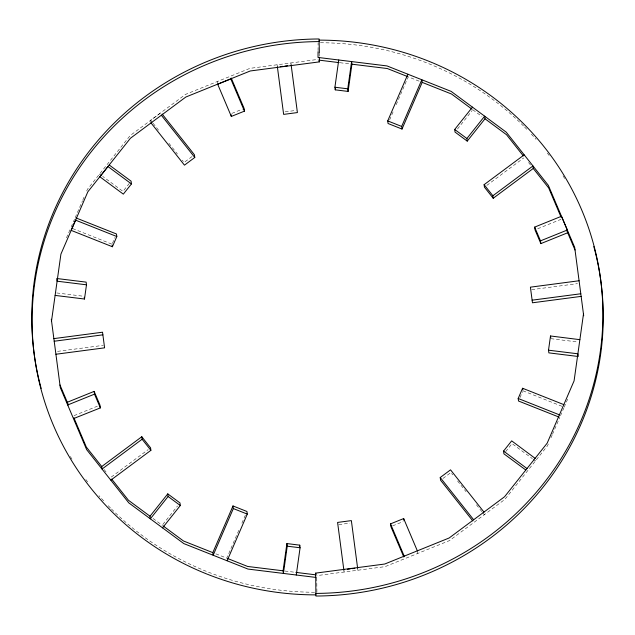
<?xml version="1.0" encoding="UTF-8"?>
<svg xmlns="http://www.w3.org/2000/svg" width="635" height="635" viewBox="0 0 635 635"><rect width="100%" height="100%" fill="white"/><g stroke="black" fill="none" stroke-linecap="round" stroke-linejoin="round"><path stroke-width="0.48" stroke-dasharray="3.17 2.38" d="M318.064 50.713L318.095 43.021M316.905 591.979L316.738 575.81M319.349 56.086L319.357 54.15M66.477 237.847L70.802 227.83M71.168 226.973L74.486 219.313M75.216 217.607L82.502 200.739M82.891 199.858L84.042 197.191M86.725 190.976L87.495 189.206L130.104 135.62L185.507 94.401L249.928 68.358L318.008 59.396M112.435 243.356L115.014 237.395M389.612 119.928L393.105 111.847M396.208 104.664L408.234 76.835L421.307 82.026M238.792 530.336L226.766 558.165L213.693 552.974M241.895 523.153L245.388 515.072M519.986 397.605L522.565 391.644M548.275 444.024L547.505 445.794L504.896 499.38L449.493 540.599L385.072 566.642L316.992 575.604M550.958 437.809L552.109 435.142M552.498 434.261L559.784 417.393M560.514 415.687L563.832 408.027M564.197 407.17L568.523 397.153M129.342 183.364L122.96 191.389L102.664 176.363M457.486 129.008L472.186 110.53M162.814 524.47L177.514 505.992M505.658 451.636L512.04 443.611L532.336 458.637M151.027 122.92L150.67 120.229L160.996 112.633M192.04 156.559L184.102 162.457L182.277 160.155M486.791 185.42L523.692 157.964M111.308 477.036L148.209 449.58M442.96 478.441L450.898 472.543L452.723 474.845M231.854 113.387L242.364 109.141M74.033 415.647L97.306 406.241M537.694 228.759L560.967 219.353M392.636 525.859L403.146 521.613M285.171 111.847L296.196 110.395M57.523 351.369L103.275 345.345M531.725 289.655L577.477 283.631M338.804 524.605L349.829 523.153M340.003 62.722L350.091 63.96M550.87 338.669L578.263 342.043M56.737 292.957L84.13 296.331M284.909 571.04L294.997 572.278M522.93 390.795L562.364 406.448M72.636 228.552L112.07 244.205M472.797 109.76L481.941 116.53M533.122 459.208L535.464 460.947L535.114 458.327M101.878 175.792L99.536 174.053L99.885 176.673M153.059 518.47L162.203 525.24M528.574 162.552L530.916 165.513M457.581 480.989L466.09 491.736M476.425 504.785L481.894 511.699M482.505 512.469L484.33 514.771L483.973 512.08M150.67 120.229L152.495 122.531M153.106 123.301L158.575 130.215M168.91 143.264L177.419 154.011M104.084 469.487L106.426 472.448M417.346 550.839L417.695 553.458M357.592 567.92L357.894 570.222M290.886 62.968L291.187 65.262M343.813 569.738L344.114 572.032M277.106 64.778L277.408 67.08M217.305 81.542L217.654 84.161M320.405 42.751A286.226 276.471 -7.5 0 1 523.859 126.325M524.55 127.024A286.226 276.471 -7.5 0 1 527.987 130.556M531.368 134.16A286.226 276.471 -7.5 0 1 536.011 139.311M547.346 153.114A286.226 276.471 -7.5 0 1 549.148 155.48M563.031 175.816A286.226 276.471 -7.5 0 1 565.055 179.141M314.595 592.249A286.226 276.471 -7.5 0 1 111.141 508.675M110.45 507.976A286.226 276.471 -7.5 0 1 107.013 504.444M103.632 500.84A286.226 276.471 -7.5 0 1 98.989 495.689M87.654 481.886A286.226 276.471 -7.5 0 1 85.852 479.52M71.969 459.184A286.226 276.471 -7.5 0 1 69.945 455.859"/><path stroke-width="0.95" d="M593.828 246.57A286.226 276.471 -7.5 0 1 315.928 596.027L315.682 573.119L384.723 564.031L449.143 537.988L504.547 496.768L547.164 443.182L574.08 380.881L583.47 314.103M318.056 51.681L318.032 57.444L387.001 65.929L451.183 91.4L506.214 132.136L548.338 185.349L574.691 247.412L583.692 315.754M51.53 320.897L60.92 254.119L87.836 191.818L130.453 138.232L185.857 97.012L250.277 70.969L319.318 61.881L319.341 58.015M319.357 53.181L319.072 38.973A286.226 276.471 -7.5 0 0 41.172 388.429M55.134 295.41L84.487 299.022L86.487 284.813L86.13 282.123L56.777 278.511L57.134 281.202L86.487 284.813M348.099 91.424L347.758 88.813L351.584 61.571L351.925 64.191L348.099 91.424L335.256 89.845L334.915 87.233L338.741 59.992M335.256 89.845L335.526 87.9M286.901 543.576L287.242 546.187L283.416 573.429L283.075 570.809L286.901 543.576L299.744 545.155L300.085 547.767L296.259 575.008M299.474 547.1L299.744 545.155M548.513 350.187L577.866 353.798L578.223 356.489L548.87 352.877L548.513 350.187L550.513 335.978L579.874 339.669M116.816 236.522L75.557 220.147L71.136 230.362L112.403 246.737L116.816 236.522L116.483 233.982L76.136 217.972M402.011 129.048L401.661 126.436L421.831 79.756L422.18 82.367L402.011 129.048L388.064 123.515L387.723 120.904L407.892 74.224M232.989 505.952L233.339 508.564L213.169 555.244L212.82 552.633L232.989 505.952L246.936 511.485L247.277 514.096L227.108 560.776M558.864 417.028L518.517 401.018L518.184 398.478L522.597 388.263L563.864 404.638M109.22 164.997L131.088 181.173L131.445 183.92L123.325 194.135L99.901 176.8L108.006 166.457M467.233 141.121L466.892 138.509L484.648 116.173L484.997 118.785L467.233 141.121L455.033 132.088L454.692 129.476L472.448 107.148M167.767 493.879L168.108 496.491L150.352 518.827L150.003 516.215L167.767 493.879L179.967 502.912L180.308 505.523L162.552 527.852M525.78 470.003L503.912 453.827L503.555 451.08L511.675 440.865L535.114 458.327M162.203 114.094L194.421 154.781L194.778 157.48L184.46 165.156L151.027 122.92M141.788 436.745L142.113 439.237L102.076 469.027L101.743 466.534L141.788 436.745L150.566 447.834L150.892 450.326L110.855 480.116M493.212 198.255L492.887 195.763L532.924 165.973L533.257 168.465L493.212 198.255L484.434 187.166L484.108 184.674L524.145 154.884M472.797 520.906L440.579 480.219L440.222 477.52L450.54 469.844L483.973 512.08M217.662 84.241L230.799 78.93L244.467 111.125L231.33 116.435L217.654 84.161M94.147 391.39L67.302 402.249L67.659 404.987L94.504 394.137L94.147 391.39L99.989 405.154L100.346 407.892L73.485 418.624M534.654 227.108L561.499 216.249L567.341 230.013L567.698 232.751L540.853 243.61L535.011 229.846L534.654 227.108L540.496 240.863L540.853 243.61M540.496 240.863L567.341 230.013M403.796 556.974L390.882 526.574L390.533 523.875L403.669 518.565L417.346 550.839M280.162 66.715L282.916 66.35M284.758 66.111L287.512 65.746M53.864 338.614L102.537 332.208L104.592 347.837L55.92 354.243M54.205 341.233L102.878 334.828M579.08 280.757L530.408 287.163L532.463 302.792L581.136 296.386M532.122 300.172L580.795 293.767M347.488 569.254L350.242 568.889M352.084 568.65L354.838 568.285M319.318 60.174L339.09 62.611M351.925 64.191L387.342 68.54L407.329 76.478M334.915 87.233L347.758 88.813M287.242 546.187L300.085 547.767M283.075 570.809L247.658 566.46L227.671 558.522M295.91 572.389L315.682 574.826M316.024 577.437L247.999 569.071L183.817 543.6L128.786 502.864L86.662 449.651L60.309 387.588L51.308 319.246M422.18 82.367L451.525 94.02L472.011 109.172M387.723 120.904L401.661 126.436M518.184 398.478L559.443 414.853M233.339 508.564L247.277 514.096M212.82 552.633L183.475 540.98L162.989 525.828M484.997 118.785L506.555 134.747L523.28 155.869M454.692 129.476L466.892 138.509M503.555 451.08L526.994 468.543M108.021 166.584L131.445 183.92M168.108 496.491L180.308 505.523M150.003 516.215L128.445 500.253L111.72 479.131M533.257 168.465L548.688 187.96L561.086 217.17M484.108 184.674L492.887 195.763M161.346 115.245L194.778 157.48M440.222 477.52L473.654 519.755M142.113 439.237L150.892 450.326M101.743 466.534L86.312 447.04L73.914 417.83M566.603 230.172L575.032 250.031M231.203 78.026L244.118 108.426L244.467 111.125M390.533 523.875L404.209 556.149M94.504 394.137L100.346 407.892M59.968 384.969L68.397 404.828M550.513 335.978L550.751 337.772M522.597 388.263L522.819 389.953M403.669 518.565L403.908 520.359M319.095 60.135L319.318 61.881M357.64 568.293L351.361 520.613L337.59 522.43L343.86 570.103M291.14 64.897L297.41 112.57L283.639 114.387L277.36 66.707M315.682 573.119L315.905 574.865M231.092 114.641L231.33 116.435M112.181 245.047L112.403 246.737M84.249 297.228L84.487 299.022M319.087 40.132A286.226 276.471 -7.5 0 1 602.901 315.984A286.226 276.471 -7.5 0 1 315.587 593.415M315.912 594.868A286.226 276.471 -7.5 0 1 32.099 319.016A286.226 276.471 -7.5 0 1 319.413 41.585"/></g></svg>
